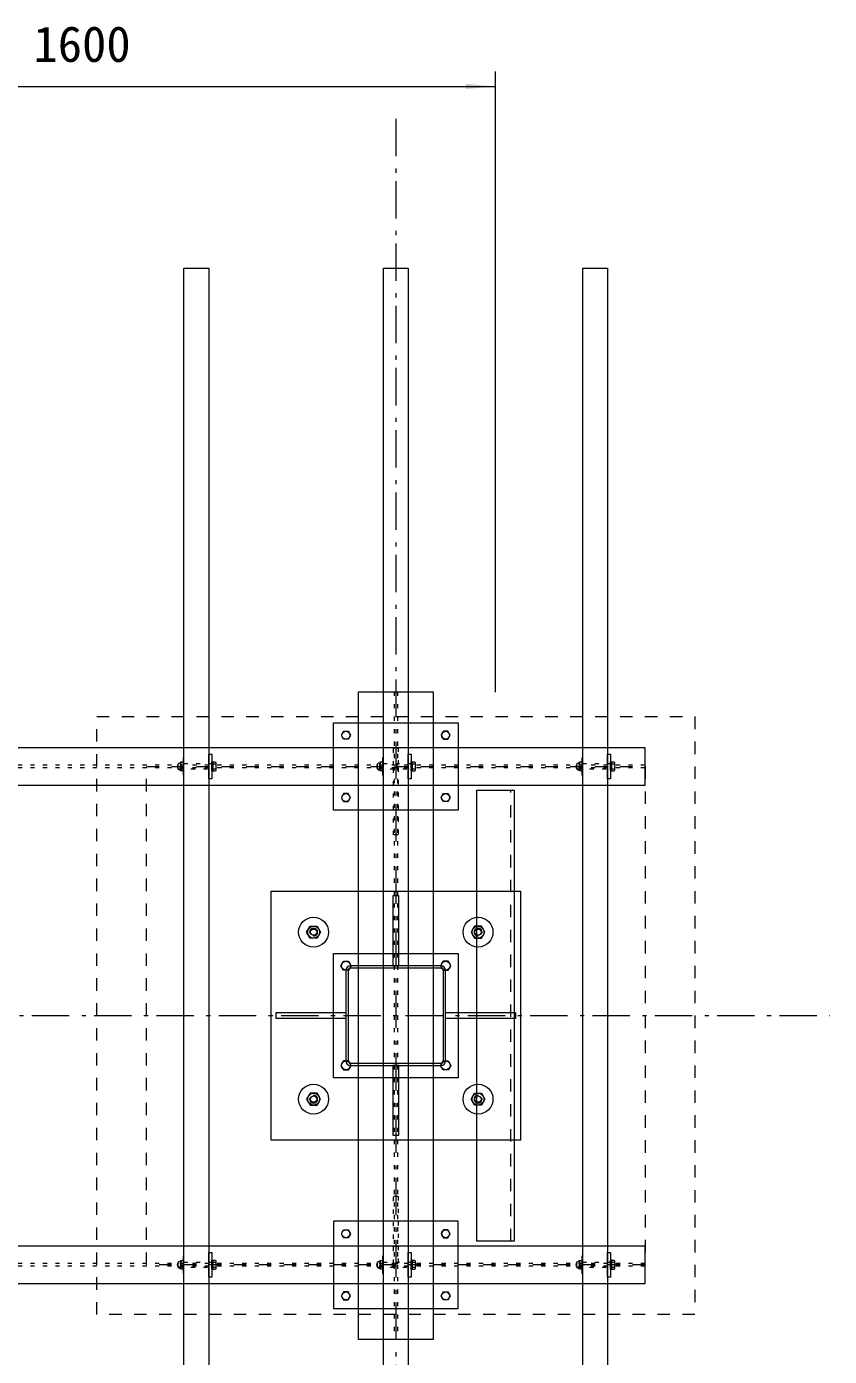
# Model space of a CAD drawing. Units: millimetres, scale not verified. Extents: x -11700 to 11700, y -8360 to 8374.
# Drawn here: x -2353 to -742, y -3079 to -410 of the extents above; entities that cross this region are included whole.
import ezdxf
from ezdxf.enums import TextEntityAlignment as Align

# ---------------------------------------------------------------- set-up
doc = ezdxf.new("R2010")
doc.units = ezdxf.units.MM
doc.header["$LTSCALE"] = 60
for name, pattern in [('USER1', [0.833282, 0.416565, -0.416718]), ('USER5', [0.416565, 0.138855, -0.27771]), ('USER6', [2.083282, 1.25, -0.416565, 0.138855, -0.277863])]:
    doc.linetypes.add(name, pattern=pattern)
doc.layers.add('0-1_IMPORTED', color=30, linetype='Continuous', lineweight=18)
doc.styles.add('ＭＳ ゴシック', font='')
doc.styles.get('ＭＳ ゴシック').set_extended_font_data('MS Gothic')

msp = doc.modelspace()

# ---------------------------------------------------------------- linework, layer by layer
at = {"layer": '0-1_IMPORTED', "color": 1}
for p, q in [((-1411.96, -1745.89), (-1411.96, -500.5)), ((-3011.96, -530.5), (-1411.96, -530.5))]:
    msp.add_line(p, q, dxfattribs=at)
at = {"layer": '0-1_IMPORTED', "color": 7, "linetype": 'USER6', "lineweight": 9}
for p, q in [((-1611.96, -595.5), (-1611.96, -4195.5)), ((-10342, -2395.05), (-742, -2395.05))]:
    msp.add_line(p, q, dxfattribs=at)
at = {"layer": '0-1_IMPORTED', "linetype": 'USER5'}
for p, q in [((-1615.46, -1745.05), (-1615.46, -3045.05)), ((-1608.46, -1745.05), (-1608.46, -3045.05)), ((-1111.96, -1892.55), (-5611.96, -1892.55)), ((-1111.96, -1897.55), (-5611.96, -1897.55)), ((-1111.96, -2892.55), (-5611.96, -2892.55)), ((-1111.96, -2897.55), (-5611.96, -2897.55))]:
    msp.add_line(p, q, dxfattribs=at)
at = {"layer": '0-1_IMPORTED'}
for p, q in [((-2043.46, -1887.9), (-2043.46, -1902.21)), ((-1973.57, -1890.43), (-1979.36, -1890.43)), ((-1643.46, -1887.9), (-1643.46, -1902.21)), ((-1643.46, -1887.9), (-1643.46, -1902.21)), ((-1573.57, -1890.43), (-1579.36, -1890.43)), ((-1573.57, -1890.43), (-1579.36, -1890.43)), ((-1243.46, -1887.9), (-1243.46, -1902.21)), ((-1173.57, -1890.43), (-1179.36, -1890.43)), ((-2042.75, -1895.05), (-2039.18, -1895.05)), ((-1979.36, -1899.67), (-1973.57, -1899.67)), ((-1642.75, -1895.05), (-1639.18, -1895.05)), ((-1642.75, -1895.05), (-1639.18, -1895.05)), ((-1579.36, -1899.67), (-1573.57, -1899.67)), ((-1579.36, -1899.67), (-1573.57, -1899.67)), ((-1242.75, -1895.05), (-1239.18, -1895.05)), ((-1179.36, -1899.67), (-1173.57, -1899.67)), ((-1611.97, -2294.95), (-1702.97, -2294.95)), ((-1611.97, -2299.45), (-1702.97, -2299.45)), ((-1520.97, -2294.95), (-1611.97, -2294.95)), ((-1520.97, -2299.45), (-1611.97, -2299.45)), ((-2043.46, -2887.9), (-2043.46, -2902.21)), ((-2042.75, -2895.05), (-2039.18, -2895.05)), ((-1973.57, -2890.43), (-1979.36, -2890.43)), ((-1979.36, -2899.67), (-1973.57, -2899.67)), ((-1643.46, -2887.9), (-1643.46, -2902.21)), ((-1643.46, -2887.9), (-1643.46, -2902.21)), ((-1642.75, -2895.05), (-1639.18, -2895.05)), ((-1642.75, -2895.05), (-1639.18, -2895.05)), ((-1573.57, -2890.43), (-1579.36, -2890.43)), ((-1573.57, -2890.43), (-1579.36, -2890.43)), ((-1579.36, -2899.67), (-1573.57, -2899.67)), ((-1579.36, -2899.67), (-1573.57, -2899.67)), ((-1243.46, -2887.9), (-1243.46, -2902.21)), ((-1242.75, -2895.05), (-1239.18, -2895.05)), ((-1173.57, -2890.43), (-1179.36, -2890.43)), ((-1179.36, -2899.67), (-1173.57, -2899.67))]:
    msp.add_line(p, q, dxfattribs=at)
at = {"layer": '0-1_IMPORTED', "linetype": 'USER1'}
msp.add_line((-1380.96, -2847.55), (-1380.96, -1942.55), dxfattribs=at)
at = {"layer": '0-1_IMPORTED'}
for points in [[(-2036.96, -895.05), (-1986.96, -895.05), (-1986.96, -3895.05), (-2036.96, -3895.05)], [(-1636.96, -895.05), (-1586.96, -895.05), (-1586.96, -3895.05), (-1636.96, -3895.05)], [(-1236.96, -895.05), (-1186.96, -895.05), (-1186.96, -3895.05), (-1236.96, -3895.05)], [(-1686.96, -1745.05), (-1536.96, -1745.05), (-1536.96, -3045.05), (-1686.96, -3045.05)], [(-1736.96, -1807.55), (-1486.96, -1807.55), (-1486.96, -1982.55), (-1736.96, -1982.55)], [(-1721.2, -1832.55), (-1716.58, -1824.55), (-1707.34, -1824.55), (-1702.73, -1832.55), (-1707.34, -1840.55), (-1716.58, -1840.55)], [(-1502.73, -1832.55), (-1507.34, -1824.55), (-1516.58, -1824.55), (-1521.2, -1832.55), (-1516.58, -1840.55), (-1507.34, -1840.55)], [(-1111.96, -1857.55), (-5611.96, -1857.55), (-5611.96, -1932.55), (-1111.96, -1932.55)], [(-2043.46, -1886.05), (-2038.46, -1886.05), (-2038.46, -1904.05), (-2043.46, -1904.05)], [(-2036.96, -1877.55), (-2038.46, -1877.55), (-2038.46, -1912.55), (-2036.96, -1912.55)], [(-1986.96, -1870.05), (-1980.96, -1870.05), (-1980.96, -1920.05), (-1986.96, -1920.05)], [(-1980.96, -1886.05), (-1979.36, -1886.05), (-1979.36, -1904.05), (-1980.96, -1904.05)], [(-1979.36, -1885.82), (-1973.57, -1885.82), (-1972.85, -1887.05), (-1972.85, -1903.05), (-1973.57, -1904.29), (-1979.36, -1904.29)], [(-1643.46, -1886.05), (-1638.46, -1886.05), (-1638.46, -1904.05), (-1643.46, -1904.05)], [(-1643.46, -1886.05), (-1638.46, -1886.05), (-1638.46, -1904.05), (-1643.46, -1904.05)], [(-1636.96, -1877.55), (-1638.46, -1877.55), (-1638.46, -1912.55), (-1636.96, -1912.55)], [(-1636.96, -1877.55), (-1638.46, -1877.55), (-1638.46, -1912.55), (-1636.96, -1912.55)], [(-1586.96, -1870.05), (-1580.96, -1870.05), (-1580.96, -1920.05), (-1586.96, -1920.05)], [(-1586.96, -1870.05), (-1580.96, -1870.05), (-1580.96, -1920.05), (-1586.96, -1920.05)], [(-1580.96, -1886.05), (-1579.36, -1886.05), (-1579.36, -1904.05), (-1580.96, -1904.05)], [(-1580.96, -1886.05), (-1579.36, -1886.05), (-1579.36, -1904.05), (-1580.96, -1904.05)], [(-1579.36, -1885.82), (-1573.57, -1885.82), (-1572.85, -1887.05), (-1572.85, -1903.05), (-1573.57, -1904.29), (-1579.36, -1904.29)], [(-1579.36, -1885.82), (-1573.57, -1885.82), (-1572.85, -1887.05), (-1572.85, -1903.05), (-1573.57, -1904.29), (-1579.36, -1904.29)], [(-1243.46, -1886.05), (-1238.46, -1886.05), (-1238.46, -1904.05), (-1243.46, -1904.05)], [(-1236.96, -1877.55), (-1238.46, -1877.55), (-1238.46, -1912.55), (-1236.96, -1912.55)], [(-1186.96, -1870.05), (-1180.96, -1870.05), (-1180.96, -1920.05), (-1186.96, -1920.05)], [(-1180.96, -1886.05), (-1179.36, -1886.05), (-1179.36, -1904.05), (-1180.96, -1904.05)], [(-1179.36, -1885.82), (-1173.57, -1885.82), (-1172.85, -1887.05), (-1172.85, -1903.05), (-1173.57, -1904.29), (-1179.36, -1904.29)], [(-1449.46, -1942.55), (-1374.46, -1942.55), (-1374.46, -2847.55), (-1449.46, -2847.55)], [(-1721.2, -1957.55), (-1716.58, -1965.55), (-1707.34, -1965.55), (-1702.73, -1957.55), (-1707.34, -1949.55), (-1716.58, -1949.55)], [(-1502.73, -1957.55), (-1507.34, -1965.55), (-1516.58, -1965.55), (-1521.2, -1957.55), (-1516.58, -1949.55), (-1507.34, -1949.55)], [(-1861.97, -2144.95), (-1361.97, -2144.95), (-1361.97, -2644.95), (-1861.97, -2644.95)], [(-1617.97, -2154.95), (-1617.97, -2294.95), (-1605.97, -2294.95), (-1605.97, -2154.95)], [(-1763.11, -2227.55), (-1770.04, -2239.55), (-1783.89, -2239.55), (-1790.82, -2227.55), (-1783.89, -2215.55), (-1770.04, -2215.55)], [(-1460.82, -2227.55), (-1453.89, -2239.55), (-1440.04, -2239.55), (-1433.11, -2227.55), (-1440.04, -2215.55), (-1453.89, -2215.55)], [(-1736.96, -2270.05), (-1486.96, -2270.05), (-1486.96, -2520.05), (-1736.96, -2520.05)], [(-1722.36, -2295.05), (-1717.16, -2286.05), (-1706.77, -2286.05), (-1701.57, -2295.05), (-1706.77, -2304.05), (-1717.16, -2304.05)], [(-1501.57, -2295.05), (-1506.77, -2286.05), (-1517.16, -2286.05), (-1522.36, -2295.05), (-1517.16, -2304.05), (-1506.77, -2304.05)], [(-1851.97, -2388.95), (-1711.97, -2388.95), (-1711.97, -2400.95), (-1851.97, -2400.95)], [(-1371.97, -2400.95), (-1511.97, -2400.95), (-1511.97, -2388.95), (-1371.97, -2388.95)], [(-1722.36, -2495.05), (-1717.16, -2504.05), (-1706.77, -2504.05), (-1701.57, -2495.05), (-1706.77, -2486.05), (-1717.16, -2486.05)], [(-1605.97, -2634.95), (-1605.97, -2494.95), (-1617.97, -2494.95), (-1617.97, -2634.95)], [(-1501.57, -2495.05), (-1506.77, -2504.05), (-1517.16, -2504.05), (-1522.36, -2495.05), (-1517.16, -2486.05), (-1506.77, -2486.05)], [(-1763.11, -2562.55), (-1770.04, -2550.55), (-1783.89, -2550.55), (-1790.82, -2562.55), (-1783.89, -2574.55), (-1770.04, -2574.55)], [(-1460.82, -2562.55), (-1453.89, -2550.55), (-1440.04, -2550.55), (-1433.11, -2562.55), (-1440.04, -2574.55), (-1453.89, -2574.55)], [(-1736.96, -2982.55), (-1486.96, -2982.55), (-1486.96, -2807.55), (-1736.96, -2807.55)], [(-1721.2, -2832.55), (-1716.58, -2824.55), (-1707.34, -2824.55), (-1702.73, -2832.55), (-1707.34, -2840.55), (-1716.58, -2840.55)], [(-1502.73, -2832.55), (-1507.34, -2824.55), (-1516.58, -2824.55), (-1521.2, -2832.55), (-1516.58, -2840.55), (-1507.34, -2840.55)], [(-1111.96, -2857.55), (-5611.96, -2857.55), (-5611.96, -2932.55), (-1111.96, -2932.55)], [(-2036.96, -2877.55), (-2038.46, -2877.55), (-2038.46, -2912.55), (-2036.96, -2912.55)], [(-1986.96, -2870.05), (-1980.96, -2870.05), (-1980.96, -2920.05), (-1986.96, -2920.05)], [(-1636.96, -2877.55), (-1638.46, -2877.55), (-1638.46, -2912.55), (-1636.96, -2912.55)], [(-1636.96, -2877.55), (-1638.46, -2877.55), (-1638.46, -2912.55), (-1636.96, -2912.55)], [(-1586.96, -2870.05), (-1580.96, -2870.05), (-1580.96, -2920.05), (-1586.96, -2920.05)], [(-1586.96, -2870.05), (-1580.96, -2870.05), (-1580.96, -2920.05), (-1586.96, -2920.05)], [(-1236.96, -2877.55), (-1238.46, -2877.55), (-1238.46, -2912.55), (-1236.96, -2912.55)], [(-1186.96, -2870.05), (-1180.96, -2870.05), (-1180.96, -2920.05), (-1186.96, -2920.05)], [(-2043.46, -2886.05), (-2038.46, -2886.05), (-2038.46, -2904.05), (-2043.46, -2904.05)], [(-1980.96, -2886.05), (-1979.36, -2886.05), (-1979.36, -2904.05), (-1980.96, -2904.05)], [(-1979.36, -2885.82), (-1973.57, -2885.82), (-1972.85, -2887.05), (-1972.85, -2903.05), (-1973.57, -2904.29), (-1979.36, -2904.29)], [(-1643.46, -2886.05), (-1638.46, -2886.05), (-1638.46, -2904.05), (-1643.46, -2904.05)], [(-1643.46, -2886.05), (-1638.46, -2886.05), (-1638.46, -2904.05), (-1643.46, -2904.05)], [(-1580.96, -2886.05), (-1579.36, -2886.05), (-1579.36, -2904.05), (-1580.96, -2904.05)], [(-1580.96, -2886.05), (-1579.36, -2886.05), (-1579.36, -2904.05), (-1580.96, -2904.05)], [(-1579.36, -2885.82), (-1573.57, -2885.82), (-1572.85, -2887.05), (-1572.85, -2903.05), (-1573.57, -2904.29), (-1579.36, -2904.29)], [(-1579.36, -2885.82), (-1573.57, -2885.82), (-1572.85, -2887.05), (-1572.85, -2903.05), (-1573.57, -2904.29), (-1579.36, -2904.29)], [(-1243.46, -2886.05), (-1238.46, -2886.05), (-1238.46, -2904.05), (-1243.46, -2904.05)], [(-1180.96, -2886.05), (-1179.36, -2886.05), (-1179.36, -2904.05), (-1180.96, -2904.05)], [(-1179.36, -2885.82), (-1173.57, -2885.82), (-1172.85, -2887.05), (-1172.85, -2903.05), (-1173.57, -2904.29), (-1179.36, -2904.29)], [(-1721.2, -2957.55), (-1716.58, -2965.55), (-1707.34, -2965.55), (-1702.73, -2957.55), (-1707.34, -2949.55), (-1716.58, -2949.55)], [(-1502.73, -2957.55), (-1507.34, -2965.55), (-1516.58, -2965.55), (-1521.2, -2957.55), (-1516.58, -2949.55), (-1507.34, -2949.55)]]:
    msp.add_lwpolyline(points, close=True, dxfattribs=at)
at = {"layer": '0-1_IMPORTED', "linetype": 'USER1'}
for points in [[(-2211.97, -1795.05), (-1011.97, -1795.05), (-1011.97, -2995.05), (-2211.97, -2995.05)], [(-2111.97, -1895.05), (-1111.97, -1895.05), (-1111.97, -2895.05), (-2111.97, -2895.05)]]:
    msp.add_lwpolyline(points, close=True, dxfattribs=at)
at = {"layer": '0-1_IMPORTED', "linetype": 'USER5'}
for points in [[(-1616.46, -1857.55), (-1607.46, -1857.55), (-1607.46, -1892.55), (-1616.46, -1892.55)], [(-1616.46, -1857.55), (-1607.46, -1857.55), (-1607.46, -1892.55), (-1616.46, -1892.55)], [(-1616.46, -1897.55), (-1607.46, -1897.55), (-1607.46, -2032.55), (-1616.46, -2032.55)], [(-1616.46, -2757.55), (-1607.46, -2757.55), (-1607.46, -2892.55), (-1616.46, -2892.55)], [(-1616.46, -2857.55), (-1607.46, -2857.55), (-1607.46, -2892.55), (-1616.46, -2892.55)], [(-1616.46, -2857.55), (-1607.46, -2857.55), (-1607.46, -2892.55), (-1616.46, -2892.55)]]:
    msp.add_lwpolyline(points, close=True, dxfattribs=at)
for points in [[(-1979.36, -1890.05), (-2048.06, -1890.05), (-2049.36, -1891.35), (-2049.36, -1898.75), (-2048.06, -1900.05), (-1979.36, -1900.05)], [(-1579.36, -1890.05), (-1648.06, -1890.05), (-1649.36, -1891.35), (-1649.36, -1898.75), (-1648.06, -1900.05), (-1579.36, -1900.05)], [(-1579.36, -1890.05), (-1648.06, -1890.05), (-1649.36, -1891.35), (-1649.36, -1898.75), (-1648.06, -1900.05), (-1579.36, -1900.05)], [(-1179.36, -1890.05), (-1248.06, -1890.05), (-1249.36, -1891.35), (-1249.36, -1898.75), (-1248.06, -1900.05), (-1179.36, -1900.05)], [(-1979.36, -2890.05), (-2048.06, -2890.05), (-2049.36, -2891.35), (-2049.36, -2898.75), (-2048.06, -2900.05), (-1979.36, -2900.05)], [(-1579.36, -2890.05), (-1648.06, -2890.05), (-1649.36, -2891.35), (-1649.36, -2898.75), (-1648.06, -2900.05), (-1579.36, -2900.05)], [(-1579.36, -2890.05), (-1648.06, -2890.05), (-1649.36, -2891.35), (-1649.36, -2898.75), (-1648.06, -2900.05), (-1579.36, -2900.05)], [(-1179.36, -2890.05), (-1248.06, -2890.05), (-1249.36, -2891.35), (-1249.36, -2898.75), (-1248.06, -2900.05), (-1179.36, -2900.05)]]:
    msp.add_lwpolyline(points, dxfattribs=at)
at = {"layer": '0-1_IMPORTED'}
for points in [[(-1711.97, -2303.95), (-1711.97, -2394.95), (-1711.97, -2485.95)], [(-1707.47, -2303.95), (-1707.47, -2394.95), (-1707.47, -2485.95)], [(-1516.47, -2485.95), (-1516.47, -2394.95), (-1516.47, -2303.95)], [(-1511.97, -2485.95), (-1511.97, -2394.95), (-1511.97, -2303.95)], [(-1702.97, -2490.45), (-1611.97, -2490.45), (-1520.97, -2490.45)], [(-1702.97, -2494.95), (-1611.97, -2494.95), (-1520.97, -2494.95)]]:
    msp.add_lwpolyline(points, dxfattribs=at)
for centre, radius in [((-1711.96, -1832.55), 8), ((-1511.96, -1832.55), 8), ((-1711.96, -1957.55), 8), ((-1511.96, -1957.55), 8), ((-1776.97, -2227.55), 30), ((-1446.97, -2227.55), 30), ((-1776.97, -2227.55), 12), ((-1776.97, -2227.55), 6.27), ((-1446.97, -2227.55), 12), ((-1446.97, -2227.55), 6.27), ((-1711.96, -2295.05), 9), ((-1511.96, -2295.05), 9), ((-1711.96, -2495.05), 9), ((-1511.96, -2495.05), 9), ((-1776.97, -2562.55), 30), ((-1446.97, -2562.55), 30), ((-1776.97, -2562.55), 12), ((-1776.97, -2562.55), 6.27), ((-1446.97, -2562.55), 12), ((-1446.97, -2562.55), 6.27), ((-1711.96, -2832.55), 8), ((-1511.96, -2832.55), 8), ((-1711.96, -2957.55), 8), ((-1511.96, -2957.55), 8)]:
    msp.add_circle(centre, radius, dxfattribs=at)
for centre, radius, start, end in [((-2043.46, -1895.05), 7.15, 90, 180), ((-1643.46, -1895.05), 7.15, 90, 180), ((-1643.46, -1895.05), 7.15, 90, 180), ((-1243.46, -1895.05), 7.15, 90, 180), ((-2043.46, -1895.05), 7.15, 180, 270), ((-1643.46, -1895.05), 7.15, 180, 270), ((-1643.46, -1895.05), 7.15, 180, 270), ((-1243.46, -1895.05), 7.15, 180, 270), ((-1702.97, -2303.95), 9, 90, 180), ((-1702.97, -2303.95), 4.5, 90, 180), ((-1520.97, -2303.95), 9, 0, 90), ((-1520.97, -2303.95), 4.5, 0, 90), ((-1702.97, -2485.95), 9, 180, 270), ((-1702.97, -2485.95), 4.5, 180, 270), ((-1520.97, -2485.95), 9, 270, 0), ((-1520.97, -2485.95), 4.5, 270, 0), ((-2043.46, -2895.05), 7.15, 90, 180), ((-2043.46, -2895.05), 7.15, 180, 270), ((-1643.46, -2895.05), 7.15, 90, 180), ((-1643.46, -2895.05), 7.15, 90, 180), ((-1643.46, -2895.05), 7.15, 180, 270), ((-1643.46, -2895.05), 7.15, 180, 270), ((-1243.46, -2895.05), 7.15, 90, 180), ((-1243.46, -2895.05), 7.15, 180, 270)]:
    msp.add_arc(centre, radius, start, end, dxfattribs=at)
at = {"layer": '0-1_IMPORTED', "color": 1}
for centre, start, end in [((-1776.97, -2227.55), 270, 200), ((-1446.97, -2227.55), 340, 270), ((-1776.97, -2562.55), 160, 90), ((-1446.97, -2562.55), 90, 20)]:
    msp.add_arc(centre, 8, start, end, dxfattribs=at)
msp.add_solid([(-1411.96, -530.5), (-1471.96, -535.75), (-1471.96, -525.25)], dxfattribs=at)

# ---------------------------------------------------------------- texts
at = {"layer": '0-1_IMPORTED', "color": 7, "style": 'ＭＳ ゴシック'}
msp.add_text('1600', height=71.65, dxfattribs=at).set_placement((-2338.96, -502.72), align=Align.BOTTOM_LEFT)

doc.saveas('drawing.dxf')
